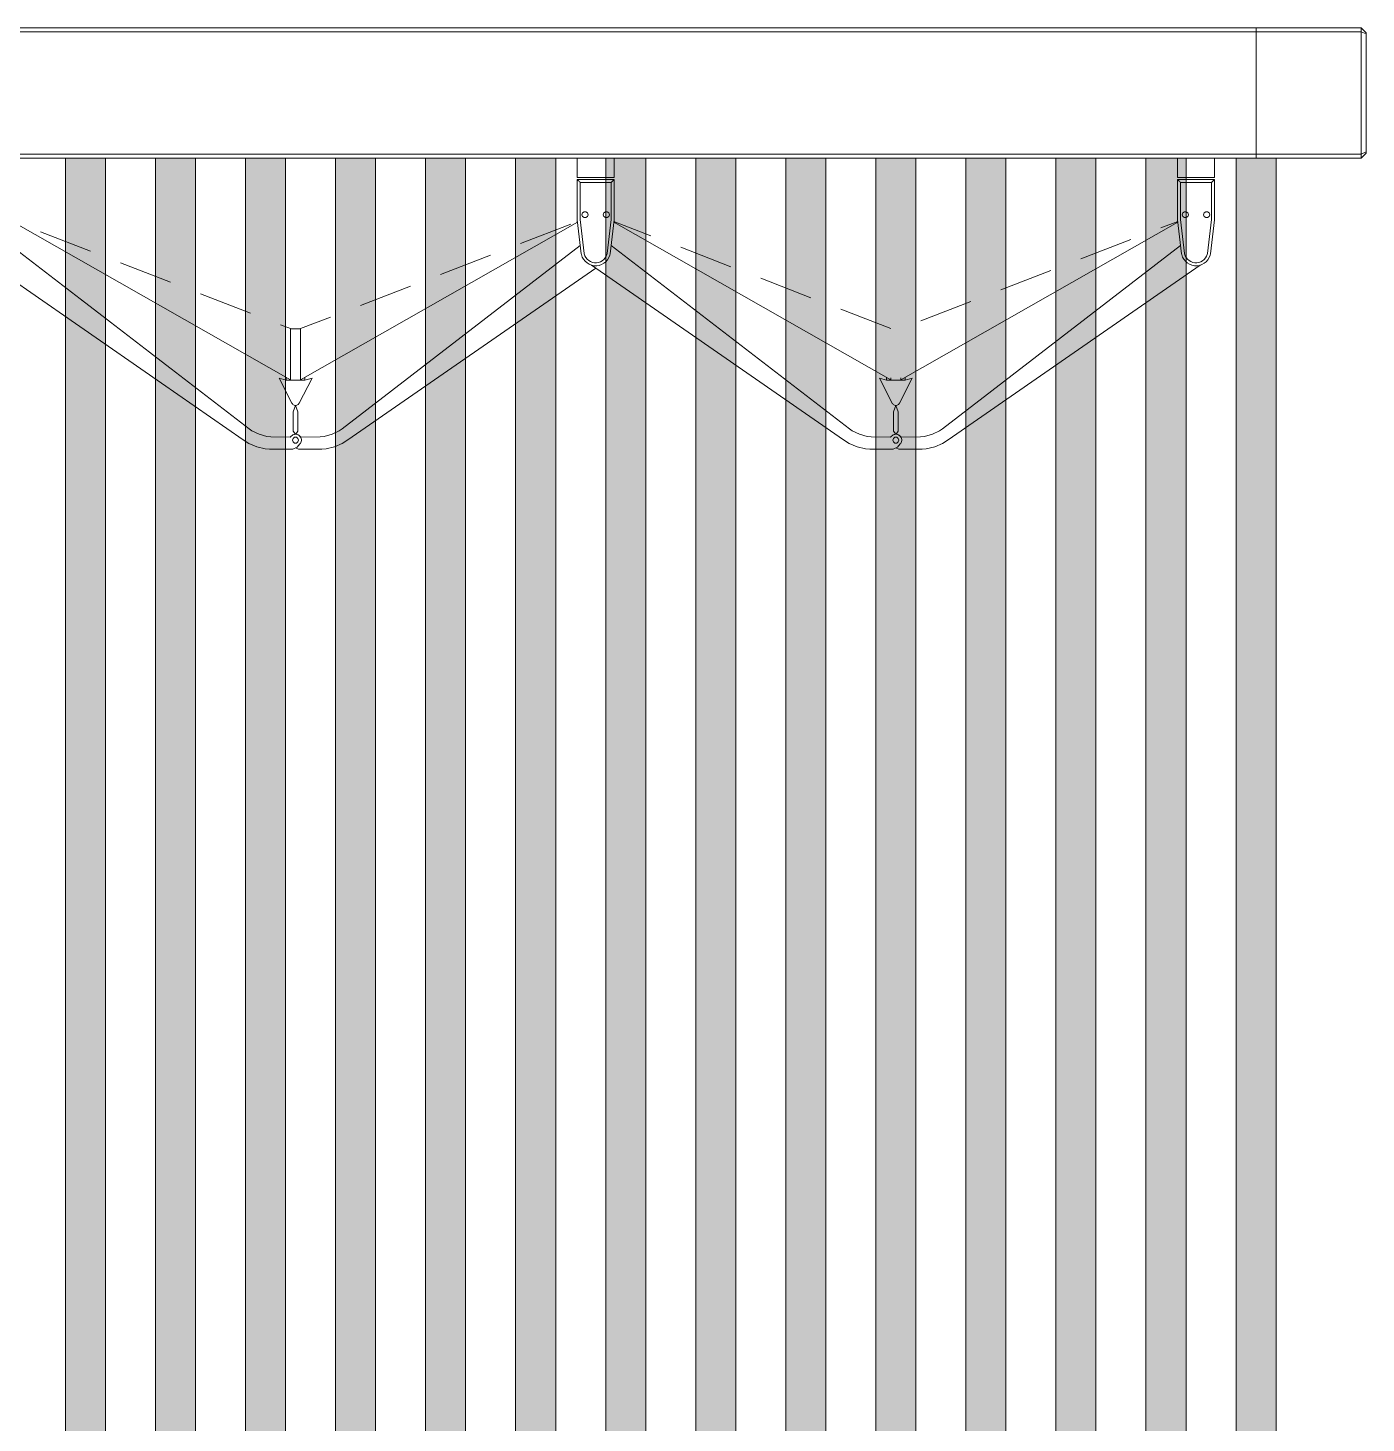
# Model space of a CAD drawing. Header units: millimetres. Extents: x 476244520 to 476657119, y 4620824743 to 4621446928.
# Drawn here: x 476577281 to 476578618, y 4621125052 to 4621126446 of the extents above; entities that cross this region are included whole.
import ezdxf

# ---------------------------------------------------------------- set-up
doc = ezdxf.new("R2010")
doc.units = ezdxf.units.MM
doc.header["$MEASUREMENT"] = 0
for name, color, linetype, lineweight in [('New_2D Drafting - General_Pen_No__30_Pen_No__9_Pen_No__9_Pen_No__255', 255, 'Continuous', 0), ('New_2D Drafting - General_Pen_No__30_Pen_No__9_Pen_No__9_Pen_No__7', 7, 'Continuous', 0), ('New_Interior - Furniture _Pen_No__7', 7, 'Continuous', 0)]:
    doc.layers.add(name, color=color, linetype=linetype, lineweight=lineweight)

msp = doc.modelspace()

# ---------------------------------------------------------------- hatches: boundary and pattern name
at = {"layer": 'New_2D Drafting - General_Pen_No__30_Pen_No__9_Pen_No__9_Pen_No__255', "linetype": 'Continuous', "lineweight": 0}
for points in [[(476577358.472, 4621126315.899), (476577358.472, 4621123668.999), (476577318.472, 4621123668.999), (476577318.472, 4621126315.899)], [(476577448.472, 4621126315.899), (476577448.472, 4621123668.999), (476577408.472, 4621123668.999), (476577408.472, 4621126315.899)], [(476577538.472, 4621126315.899), (476577538.472, 4621123668.999), (476577498.472, 4621123668.999), (476577498.472, 4621126315.899)], [(476577628.472, 4621126315.899), (476577628.472, 4621123668.999), (476577588.472, 4621123668.999), (476577588.472, 4621126315.899)], [(476577718.472, 4621126315.899), (476577718.472, 4621123668.999), (476577678.472, 4621123668.999), (476577678.472, 4621126315.899)], [(476577808.472, 4621126315.899), (476577808.472, 4621123668.999), (476577768.472, 4621123668.999), (476577768.472, 4621126315.899)], [(476577898.472, 4621126315.899), (476577898.472, 4621123668.999), (476577858.472, 4621123668.999), (476577858.472, 4621126315.899)], [(476577988.472, 4621126315.899), (476577988.472, 4621123668.999), (476577948.472, 4621123668.999), (476577948.472, 4621126315.899)], [(476578078.472, 4621126315.899), (476578078.472, 4621123668.999), (476578038.472, 4621123668.999), (476578038.472, 4621126315.899)], [(476578168.472, 4621126315.899), (476578168.472, 4621123668.999), (476578128.472, 4621123668.999), (476578128.472, 4621126315.899)], [(476578258.472, 4621126315.899), (476578258.472, 4621123668.999), (476578218.472, 4621123668.999), (476578218.472, 4621126315.899)], [(476578348.472, 4621126315.899), (476578348.472, 4621123668.999), (476578308.472, 4621123668.999), (476578308.472, 4621126315.899)], [(476578438.472, 4621126315.899), (476578438.472, 4621123668.999), (476578398.472, 4621123668.999), (476578398.472, 4621126315.899)], [(476578528.472, 4621126315.899), (476578528.472, 4621123668.999), (476578488.472, 4621123668.999), (476578488.472, 4621126315.899)]]:
    msp.add_hatch(color=255, dxfattribs=at).paths.add_polyline_path(points)

# ---------------------------------------------------------------- linework, layer by layer
at = {"layer": 'New_2D Drafting - General_Pen_No__30_Pen_No__9_Pen_No__9_Pen_No__7', "color": 7, "linetype": 'Continuous', "lineweight": 0, "flags": 128}
for points in [[(476577358.472, 4621126315.899), (476577358.472, 4621123668.999), (476577318.472, 4621123668.999), (476577318.472, 4621126315.899)], [(476577448.472, 4621126315.899), (476577448.472, 4621123668.999), (476577408.472, 4621123668.999), (476577408.472, 4621126315.899)], [(476577538.472, 4621126315.899), (476577538.472, 4621123668.999), (476577498.472, 4621123668.999), (476577498.472, 4621126315.899)], [(476577628.472, 4621126315.899), (476577628.472, 4621123668.999), (476577588.472, 4621123668.999), (476577588.472, 4621126315.899)], [(476577718.472, 4621126315.899), (476577718.472, 4621123668.999), (476577678.472, 4621123668.999), (476577678.472, 4621126315.899)], [(476577808.472, 4621126315.899), (476577808.472, 4621123668.999), (476577768.472, 4621123668.999), (476577768.472, 4621126315.899)], [(476577898.472, 4621126315.899), (476577898.472, 4621123668.999), (476577858.472, 4621123668.999), (476577858.472, 4621126315.899)], [(476577988.472, 4621126315.899), (476577988.472, 4621123668.999), (476577948.472, 4621123668.999), (476577948.472, 4621126315.899)], [(476578078.472, 4621126315.899), (476578078.472, 4621123668.999), (476578038.472, 4621123668.999), (476578038.472, 4621126315.899)], [(476578168.472, 4621126315.899), (476578168.472, 4621123668.999), (476578128.472, 4621123668.999), (476578128.472, 4621126315.899)], [(476578258.472, 4621126315.899), (476578258.472, 4621123668.999), (476578218.472, 4621123668.999), (476578218.472, 4621126315.899)], [(476578348.472, 4621126315.899), (476578348.472, 4621123668.999), (476578308.472, 4621123668.999), (476578308.472, 4621126315.899)], [(476578438.472, 4621126315.899), (476578438.472, 4621123668.999), (476578398.472, 4621123668.999), (476578398.472, 4621126315.899)], [(476578528.472, 4621126315.899), (476578528.472, 4621123668.999), (476578488.472, 4621123668.999), (476578488.472, 4621126315.899)]]:
    msp.add_lwpolyline(points, close=True, dxfattribs=at)
at = {"layer": 'New_Interior - Furniture _Pen_No__7', "color": 7, "linetype": 'Continuous', "lineweight": 0}
for p, q in [((476575988.472, 4621126445.899), (476578508.472, 4621126445.899)), ((476578508.472, 4621126445.899), (476578508.472, 4621126441.899)), ((476578613.472, 4621126445.899), (476578508.472, 4621126445.899)), ((476578613.472, 4621126441.899), (476578613.472, 4621126445.899)), ((476578613.472, 4621126445.899), (476578618.472, 4621126440.899)), ((476575988.472, 4621126441.899), (476578508.472, 4621126441.899)), ((476578508.472, 4621126441.899), (476578508.472, 4621126319.899)), ((476578508.472, 4621126441.899), (476578613.472, 4621126441.899)), ((476578613.472, 4621126319.899), (476578613.472, 4621126441.899)), ((476578613.472, 4621126441.899), (476578618.472, 4621126439.828)), ((476578618.472, 4621126439.828), (476578618.472, 4621126440.899)), ((476578618.472, 4621126321.97), (476578618.472, 4621126439.828)), ((476578613.472, 4621126319.899), (476578618.472, 4621126321.97)), ((476578613.472, 4621126315.899), (476578618.472, 4621126320.899)), ((476578618.472, 4621126320.899), (476578618.472, 4621126321.97)), ((476575988.472, 4621126319.899), (476578508.472, 4621126319.899)), ((476575988.472, 4621126315.899), (476578508.472, 4621126315.899)), ((476577830.072, 4621126296.415), (476577830.072, 4621126315.899)), ((476577866.871, 4621126315.899), (476577866.871, 4621126296.415)), ((476578430.072, 4621126296.415), (476578430.072, 4621126315.899)), ((476578466.871, 4621126315.899), (476578466.871, 4621126296.415)), ((476578508.472, 4621126319.899), (476578508.472, 4621126315.899)), ((476578508.472, 4621126319.899), (476578613.472, 4621126319.899)), ((476578508.472, 4621126315.899), (476578613.472, 4621126315.899)), ((476578613.472, 4621126315.899), (476578613.472, 4621126319.899)), ((476577866.871, 4621126296.415), (476577830.072, 4621126296.415)), ((476577866.871, 4621126294.465), (476577830.072, 4621126294.465)), ((476577830.072, 4621126294.465), (476577830.072, 4621126254.254)), ((476577830.174, 4621126294.363), (476577830.083, 4621126294.454)), ((476577830.353, 4621126294.184), (476577830.174, 4621126294.363)), ((476577830.615, 4621126293.923), (476577830.353, 4621126294.184)), ((476577830.951, 4621126293.586), (476577830.615, 4621126293.923)), ((476577831.351, 4621126293.186), (476577830.951, 4621126293.586)), ((476577831.804, 4621126292.733), (476577831.351, 4621126293.186)), ((476577832.296, 4621126292.242), (476577831.804, 4621126292.733)), ((476577832.811, 4621126291.727), (476577832.296, 4621126292.242)), ((476577864.132, 4621126291.727), (476577864.647, 4621126292.242)), ((476577864.647, 4621126292.242), (476577865.139, 4621126292.733)), ((476577865.592, 4621126293.186), (476577865.139, 4621126292.733)), ((476577865.592, 4621126293.186), (476577865.992, 4621126293.586)), ((476577865.992, 4621126293.586), (476577866.328, 4621126293.923)), ((476577866.59, 4621126294.184), (476577866.328, 4621126293.923)), ((476577866.59, 4621126294.184), (476577866.769, 4621126294.363)), ((476577866.769, 4621126294.363), (476577866.86, 4621126294.454)), ((476577866.871, 4621126254.254), (476577866.871, 4621126294.465)), ((476578466.871, 4621126296.415), (476578430.072, 4621126296.415)), ((476578466.871, 4621126294.465), (476578430.072, 4621126294.465)), ((476578430.072, 4621126294.465), (476578430.072, 4621126254.254)), ((476578430.174, 4621126294.363), (476578430.083, 4621126294.454)), ((476578430.353, 4621126294.184), (476578430.174, 4621126294.363)), ((476578430.615, 4621126293.923), (476578430.353, 4621126294.184)), ((476578430.951, 4621126293.586), (476578430.615, 4621126293.923)), ((476578431.351, 4621126293.186), (476578430.951, 4621126293.586)), ((476578431.804, 4621126292.733), (476578431.351, 4621126293.186)), ((476578432.296, 4621126292.242), (476578431.804, 4621126292.733)), ((476578432.811, 4621126291.727), (476578432.296, 4621126292.242)), ((476578464.132, 4621126291.727), (476578464.647, 4621126292.242)), ((476578464.647, 4621126292.242), (476578465.139, 4621126292.733)), ((476578465.592, 4621126293.186), (476578465.139, 4621126292.733)), ((476578465.592, 4621126293.186), (476578465.992, 4621126293.586)), ((476578465.992, 4621126293.586), (476578466.328, 4621126293.923)), ((476578466.59, 4621126294.184), (476578466.328, 4621126293.923)), ((476578466.59, 4621126294.184), (476578466.769, 4621126294.363)), ((476578466.769, 4621126294.363), (476578466.86, 4621126294.454)), ((476578466.871, 4621126254.254), (476578466.871, 4621126294.465)), ((476577833.072, 4621126291.465), (476577832.811, 4621126291.727)), ((476577863.871, 4621126291.465), (476577833.072, 4621126291.465)), ((476577833.072, 4621126291.465), (476577833.072, 4621126254.43)), ((476577864.132, 4621126291.727), (476577863.871, 4621126291.465)), ((476577863.871, 4621126254.43), (476577863.871, 4621126291.465)), ((476578433.072, 4621126291.465), (476578432.811, 4621126291.727)), ((476578463.871, 4621126291.465), (476578433.072, 4621126291.465)), ((476578433.072, 4621126291.465), (476578433.072, 4621126254.43)), ((476578464.132, 4621126291.727), (476578463.871, 4621126291.465)), ((476578463.871, 4621126254.43), (476578463.871, 4621126291.465)), ((476577266.569, 4621126251.681), (476577543.472, 4621126094.136)), ((476577830.374, 4621126251.681), (476577553.472, 4621126094.136)), ((476577830.278, 4621126252.499), (476577829.503, 4621126252.199)), ((476577830.072, 4621126254.254), (476577834.082, 4621126220.067)), ((476577833.072, 4621126254.43), (476577837.058, 4621126220.449)), ((476577834.782, 4621126259.254), (476577835.361, 4621126261.036)), ((476577835.361, 4621126257.472), (476577834.782, 4621126259.254)), ((476577835.361, 4621126261.036), (476577836.877, 4621126262.137)), ((476577836.877, 4621126256.371), (476577835.361, 4621126257.472)), ((476577836.877, 4621126262.137), (476577838.75, 4621126262.137)), ((476577838.75, 4621126256.371), (476577836.877, 4621126256.371)), ((476577838.75, 4621126262.137), (476577840.266, 4621126261.036)), ((476577840.266, 4621126257.472), (476577838.75, 4621126256.371)), ((476577840.266, 4621126261.036), (476577840.845, 4621126259.254)), ((476577840.845, 4621126259.254), (476577840.266, 4621126257.472)), ((476577856.098, 4621126259.254), (476577856.677, 4621126261.036)), ((476577856.677, 4621126257.472), (476577856.098, 4621126259.254)), ((476577856.677, 4621126261.036), (476577858.193, 4621126262.137)), ((476577858.193, 4621126256.371), (476577856.677, 4621126257.472)), ((476577858.193, 4621126262.137), (476577860.066, 4621126262.137)), ((476577860.066, 4621126256.371), (476577858.193, 4621126256.371)), ((476577859.895, 4621126220.532), (476577863.871, 4621126254.43)), ((476577860.066, 4621126262.137), (476577861.582, 4621126261.036)), ((476577861.582, 4621126257.472), (476577860.066, 4621126256.371)), ((476577861.582, 4621126261.036), (476577862.161, 4621126259.254)), ((476577862.161, 4621126259.254), (476577861.582, 4621126257.472)), ((476577862.861, 4621126220.067), (476577866.871, 4621126254.254)), ((476577866.569, 4621126251.681), (476578143.472, 4621126094.136)), ((476577866.665, 4621126252.499), (476577903.471, 4621126238.256)), ((476578430.374, 4621126251.681), (476578153.472, 4621126094.136)), ((476578430.278, 4621126252.499), (476578413.471, 4621126245.996)), ((476578430.072, 4621126254.254), (476578434.082, 4621126220.067)), ((476578433.072, 4621126254.43), (476578437.058, 4621126220.449)), ((476578434.782, 4621126259.254), (476578435.361, 4621126261.036)), ((476578435.361, 4621126257.472), (476578434.782, 4621126259.254)), ((476578435.361, 4621126261.036), (476578436.877, 4621126262.137)), ((476578436.877, 4621126256.371), (476578435.361, 4621126257.472)), ((476578436.877, 4621126262.137), (476578438.75, 4621126262.137)), ((476578438.75, 4621126256.371), (476578436.877, 4621126256.371)), ((476578438.75, 4621126262.137), (476578440.266, 4621126261.036)), ((476578440.266, 4621126257.472), (476578438.75, 4621126256.371)), ((476578440.266, 4621126261.036), (476578440.845, 4621126259.254)), ((476578440.845, 4621126259.254), (476578440.266, 4621126257.472)), ((476578456.098, 4621126259.254), (476578456.677, 4621126261.036)), ((476578456.677, 4621126257.472), (476578456.098, 4621126259.254)), ((476578456.677, 4621126261.036), (476578458.193, 4621126262.137)), ((476578458.193, 4621126256.371), (476578456.677, 4621126257.472)), ((476578458.193, 4621126262.137), (476578460.066, 4621126262.137)), ((476578460.066, 4621126256.371), (476578458.193, 4621126256.371)), ((476578459.895, 4621126220.532), (476578463.871, 4621126254.43)), ((476578460.066, 4621126262.137), (476578461.582, 4621126261.036)), ((476578461.582, 4621126257.472), (476578460.066, 4621126256.371)), ((476578461.582, 4621126261.036), (476578462.161, 4621126259.254)), ((476578462.161, 4621126259.254), (476578461.582, 4621126257.472)), ((476578462.861, 4621126220.067), (476578466.871, 4621126254.254)), ((476577293.471, 4621126242.126), (476577343.471, 4621126222.777)), ((476577823.471, 4621126249.865), (476577773.471, 4621126230.517)), ((476577263.866, 4621126228.638), (476577501.994, 4621126045.163)), ((476577833.077, 4621126228.638), (476577594.949, 4621126045.163)), ((476577863.866, 4621126228.638), (476578101.994, 4621126045.163)), ((476577933.471, 4621126226.647), (476577983.471, 4621126207.298)), ((476578433.077, 4621126228.638), (476578194.949, 4621126045.163)), ((476578383.471, 4621126234.386), (476578333.471, 4621126215.038)), ((476577496.173, 4621126034.45), (476577244.428, 4621126208.747)), ((476577373.471, 4621126211.168), (476577423.471, 4621126191.819)), ((476577743.471, 4621126218.907), (476577693.471, 4621126199.559)), ((476577834.082, 4621126220.067), (476577834.179, 4621126219.37)), ((476577834.179, 4621126219.37), (476577835.009, 4621126216.942)), ((476577835.009, 4621126216.942), (476577836.248, 4621126214.695)), ((476577836.248, 4621126214.695), (476577837.858, 4621126212.697)), ((476577837.058, 4621126220.449), (476577837.11, 4621126220.069)), ((476577837.11, 4621126220.069), (476577837.763, 4621126218.161)), ((476577837.763, 4621126218.161), (476577838.748, 4621126216.373)), ((476577837.858, 4621126212.697), (476577839.791, 4621126211.009)), ((476577838.748, 4621126216.373), (476577840.029, 4621126214.784)), ((476577839.791, 4621126211.009), (476577841.987, 4621126209.682)), ((476577840.029, 4621126214.784), (476577841.566, 4621126213.441)), ((476577841.566, 4621126213.441), (476577843.314, 4621126212.386)), ((476577841.987, 4621126209.682), (476577844.381, 4621126208.757)), ((476577843.314, 4621126212.386), (476577845.218, 4621126211.65)), ((476577844.381, 4621126208.757), (476577846.899, 4621126208.261)), ((476578096.173, 4621126034.45), (476577844.428, 4621126208.747)), ((476577845.218, 4621126211.65), (476577847.22, 4621126211.255)), ((476577847.22, 4621126211.255), (476577849.261, 4621126211.215)), ((476577849.261, 4621126211.215), (476577851.278, 4621126211.53)), ((476577849.464, 4621126208.211), (476577852, 4621126208.606)), ((476577851.278, 4621126211.53), (476577853.21, 4621126212.19)), ((476577852, 4621126208.606), (476577854.428, 4621126209.436)), ((476577853.21, 4621126212.19), (476577854.997, 4621126213.175)), ((476577854.428, 4621126209.436), (476577856.676, 4621126210.675)), ((476577854.997, 4621126213.175), (476577856.587, 4621126214.456)), ((476577856.587, 4621126214.456), (476577857.929, 4621126215.994)), ((476577856.676, 4621126210.675), (476577858.674, 4621126212.285)), ((476577857.929, 4621126215.994), (476577858.985, 4621126217.741)), ((476577858.674, 4621126212.285), (476577860.362, 4621126214.218)), ((476577858.985, 4621126217.741), (476577859.721, 4621126219.645)), ((476577859.721, 4621126219.645), (476577859.895, 4621126220.532)), ((476577860.362, 4621126214.218), (476577861.688, 4621126216.415)), ((476577861.688, 4621126216.415), (476577862.614, 4621126218.808)), ((476577862.614, 4621126218.808), (476577862.861, 4621126220.067)), ((476578200.77, 4621126034.45), (476578452.614, 4621126208.816)), ((476578434.082, 4621126220.067), (476578434.179, 4621126219.37)), ((476578434.179, 4621126219.37), (476578435.009, 4621126216.942)), ((476578435.009, 4621126216.942), (476578436.248, 4621126214.695)), ((476578436.248, 4621126214.695), (476578437.858, 4621126212.697)), ((476578437.058, 4621126220.449), (476578437.11, 4621126220.069)), ((476578437.11, 4621126220.069), (476578437.763, 4621126218.161)), ((476578437.763, 4621126218.161), (476578438.748, 4621126216.373)), ((476578437.858, 4621126212.697), (476578439.791, 4621126211.009)), ((476578438.748, 4621126216.373), (476578440.029, 4621126214.784)), ((476578439.791, 4621126211.009), (476578441.987, 4621126209.682)), ((476578440.029, 4621126214.784), (476578441.566, 4621126213.441)), ((476578441.566, 4621126213.441), (476578443.314, 4621126212.386)), ((476578441.987, 4621126209.682), (476578444.381, 4621126208.757)), ((476578443.314, 4621126212.386), (476578445.218, 4621126211.65)), ((476578444.381, 4621126208.757), (476578446.899, 4621126208.261)), ((476578445.218, 4621126211.65), (476578447.22, 4621126211.255)), ((476578447.22, 4621126211.255), (476578449.261, 4621126211.215)), ((476578449.261, 4621126211.215), (476578451.278, 4621126211.53)), ((476578449.464, 4621126208.211), (476578452, 4621126208.606)), ((476578451.278, 4621126211.53), (476578453.21, 4621126212.19)), ((476578452, 4621126208.606), (476578454.428, 4621126209.436)), ((476578453.21, 4621126212.19), (476578454.997, 4621126213.175)), ((476578454.428, 4621126209.436), (476578456.676, 4621126210.675)), ((476578454.997, 4621126213.175), (476578456.587, 4621126214.456)), ((476578456.587, 4621126214.456), (476578457.929, 4621126215.994)), ((476578456.676, 4621126210.675), (476578458.674, 4621126212.285)), ((476578457.929, 4621126215.994), (476578458.985, 4621126217.741)), ((476578458.674, 4621126212.285), (476578460.362, 4621126214.218)), ((476578458.985, 4621126217.741), (476578459.721, 4621126219.645)), ((476578459.721, 4621126219.645), (476578459.895, 4621126220.532)), ((476578460.362, 4621126214.218), (476578461.688, 4621126216.415)), ((476578461.688, 4621126216.415), (476578462.614, 4621126218.808)), ((476578462.614, 4621126218.808), (476578462.861, 4621126220.067)), ((476577600.77, 4621126034.45), (476577848.472, 4621126205.948)), ((476577846.899, 4621126208.261), (476577849.464, 4621126208.211)), ((476578013.471, 4621126195.689), (476578063.471, 4621126176.34)), ((476578303.471, 4621126203.428), (476578253.471, 4621126184.08)), ((476578446.899, 4621126208.261), (476578449.464, 4621126208.211)), ((476577663.471, 4621126187.949), (476577613.471, 4621126168.6)), ((476577453.471, 4621126180.21), (476577503.471, 4621126160.861)), ((476578223.471, 4621126172.47), (476578173.471, 4621126153.121)), ((476577583.471, 4621126156.991), (476577553.472, 4621126145.382)), ((476578093.471, 4621126164.731), (476578143.472, 4621126145.382)), ((476577533.471, 4621126149.252), (476577543.472, 4621126145.382)), ((476577543.472, 4621126145.382), (476577543.472, 4621126143.648)), ((476577543.472, 4621126145.306), (476577548.472, 4621126145.306)), ((476577543.472, 4621126143.648), (476577543.472, 4621126131.871)), ((476577553.472, 4621126145.306), (476577548.472, 4621126145.306)), ((476577553.472, 4621126145.382), (476577553.472, 4621126143.648)), ((476577553.472, 4621126143.648), (476577553.472, 4621126131.871)), ((476577543.472, 4621126131.871), (476577543.472, 4621126110.057)), ((476577553.472, 4621126131.871), (476577553.472, 4621126110.057)), ((476577543.472, 4621126110.057), (476577543.472, 4621126094.136)), ((476577553.472, 4621126110.057), (476577553.472, 4621126094.136)), ((476577544.865, 4621126070.908), (476577532.013, 4621126096.01)), ((476577532.013, 4621126096.01), (476577539.209, 4621126093.799)), ((476577539.209, 4621126093.799), (476577557.734, 4621126093.799)), ((476577539.272, 4621126093.799), (476577539.272, 4621126096.525)), ((476577564.93, 4621126096.01), (476577552.078, 4621126070.908)), ((476577557.672, 4621126093.799), (476577557.672, 4621126096.525)), ((476577557.734, 4621126093.799), (476577564.93, 4621126096.01)), ((476578144.865, 4621126070.908), (476578132.013, 4621126096.01)), ((476578132.013, 4621126096.01), (476578139.209, 4621126093.799)), ((476578139.209, 4621126093.799), (476578157.734, 4621126093.799)), ((476578139.272, 4621126093.799), (476578139.272, 4621126096.525)), ((476578143.472, 4621126096.343), (476578143.472, 4621126094.136)), ((476578164.93, 4621126096.01), (476578152.078, 4621126070.908)), ((476578153.472, 4621126096.343), (476578153.472, 4621126094.136)), ((476578157.672, 4621126093.799), (476578157.672, 4621126096.248)), ((476578157.734, 4621126093.799), (476578164.93, 4621126096.01)), ((476577544.944, 4621126070.723), (476577544.865, 4621126070.908)), ((476577545.336, 4621126070.14), (476577544.944, 4621126070.723)), ((476577545.823, 4621126069.634), (476577545.336, 4621126070.14)), ((476577546.391, 4621126069.221), (476577545.823, 4621126069.634)), ((476577547.022, 4621126068.912), (476577546.391, 4621126069.221)), ((476577551.004, 4621126069.537), (476577550.421, 4621126069.145)), ((476577551.51, 4621126070.025), (476577551.004, 4621126069.537)), ((476577551.924, 4621126070.593), (476577551.51, 4621126070.025)), ((476577552.078, 4621126070.908), (476577551.924, 4621126070.593)), ((476578144.944, 4621126070.723), (476578144.865, 4621126070.908)), ((476578145.336, 4621126070.14), (476578144.944, 4621126070.723)), ((476578145.823, 4621126069.634), (476578145.336, 4621126070.14)), ((476578146.391, 4621126069.221), (476578145.823, 4621126069.634)), ((476578147.022, 4621126068.912), (476578146.391, 4621126069.221)), ((476578151.004, 4621126069.537), (476578150.421, 4621126069.145)), ((476578151.51, 4621126070.025), (476578151.004, 4621126069.537)), ((476578151.924, 4621126070.593), (476578151.51, 4621126070.025)), ((476578152.078, 4621126070.908), (476578151.924, 4621126070.593)), ((476577546.028, 4621126062.369), (476577548.452, 4621126068.647)), ((476577546.028, 4621126043.098), (476577546.028, 4621126062.369)), ((476577547.697, 4621126068.717), (476577547.022, 4621126068.912)), ((476577548.396, 4621126068.643), (476577547.697, 4621126068.717)), ((476577549.097, 4621126068.691), (476577548.396, 4621126068.643)), ((476577548.452, 4621126068.647), (476577550.915, 4621126062.369)), ((476577549.779, 4621126068.86), (476577549.097, 4621126068.691)), ((476577550.421, 4621126069.145), (476577549.779, 4621126068.86)), ((476577550.915, 4621126062.369), (476577550.915, 4621126043.098)), ((476578146.028, 4621126062.369), (476578148.452, 4621126068.647)), ((476578146.028, 4621126043.098), (476578146.028, 4621126062.369)), ((476578147.697, 4621126068.717), (476578147.022, 4621126068.912)), ((476578148.396, 4621126068.643), (476578147.697, 4621126068.717)), ((476578149.097, 4621126068.691), (476578148.396, 4621126068.643)), ((476578148.452, 4621126068.647), (476578150.915, 4621126062.369)), ((476578149.779, 4621126068.86), (476578149.097, 4621126068.691)), ((476578150.421, 4621126069.145), (476578149.779, 4621126068.86)), ((476578150.915, 4621126062.369), (476578150.915, 4621126043.098)), ((476577501.994, 4621126045.163), (476577504.754, 4621126043.228)), ((476577504.754, 4621126043.228), (476577512.008, 4621126039.851)), ((476577548.311, 4621126039.874), (476577546.028, 4621126043.098)), ((476577550.915, 4621126043.098), (476577548.636, 4621126039.879)), ((476577592.189, 4621126043.228), (476577584.935, 4621126039.851)), ((476577594.949, 4621126045.163), (476577592.189, 4621126043.228)), ((476578101.994, 4621126045.163), (476578104.754, 4621126043.228)), ((476578104.754, 4621126043.228), (476578112.008, 4621126039.851)), ((476578148.311, 4621126039.874), (476578146.028, 4621126043.098)), ((476578150.915, 4621126043.098), (476578148.636, 4621126039.879)), ((476578192.189, 4621126043.228), (476578184.935, 4621126039.851)), ((476578194.949, 4621126045.163), (476578192.189, 4621126043.228)), ((476577501.76, 4621126030.72), (476577496.173, 4621126034.45)), ((476577509.656, 4621126027.332), (476577501.76, 4621126030.72)), ((476577512.008, 4621126039.851), (476577519.738, 4621126037.785)), ((476577519.738, 4621126037.785), (476577523.724, 4621126037.439)), ((476577523.724, 4621126037.439), (476577543.196, 4621126036.907)), ((476577543.196, 4621126036.907), (476577543.899, 4621126037.704)), ((476577543.899, 4621126037.704), (476577544.223, 4621126038.103)), ((476577544.223, 4621126038.103), (476577544.998, 4621126038.776)), ((476577544.998, 4621126038.776), (476577545.879, 4621126039.304)), ((476577545.44, 4621126033.995), (476577546.019, 4621126035.777)), ((476577546.019, 4621126032.213), (476577545.44, 4621126033.995)), ((476577545.879, 4621126039.304), (476577546.839, 4621126039.671)), ((476577546.019, 4621126035.777), (476577547.535, 4621126036.878)), ((476577547.535, 4621126031.112), (476577546.019, 4621126032.213)), ((476577546.179, 4621126039.418), (476577546.084, 4621126039.386)), ((476577546.839, 4621126039.671), (476577547.847, 4621126039.866)), ((476577547.3, 4621126039.76), (476577547.055, 4621126039.721)), ((476577547.535, 4621126036.878), (476577549.408, 4621126036.878)), ((476577549.408, 4621126031.112), (476577547.535, 4621126031.112)), ((476577547.847, 4621126039.866), (476577548.874, 4621126039.883)), ((476577548.069, 4621126039.883), (476577547.977, 4621126039.868)), ((476577548.307, 4621126039.879), (476577548.069, 4621126039.883)), ((476577548.874, 4621126039.883), (476577549.888, 4621126039.721)), ((476577549.096, 4621126039.866), (476577548.966, 4621126039.868)), ((476577549.643, 4621126039.76), (476577549.096, 4621126039.866)), ((476577549.408, 4621126036.878), (476577550.924, 4621126035.777)), ((476577550.924, 4621126032.213), (476577549.408, 4621126031.112)), ((476577549.888, 4621126039.721), (476577550.859, 4621126039.386)), ((476577550.104, 4621126039.671), (476577549.943, 4621126039.702)), ((476577550.764, 4621126039.418), (476577550.104, 4621126039.671)), ((476577552.921, 4621126030.194), (476577550.265, 4621126027.037)), ((476577550.859, 4621126039.386), (476577551.757, 4621126038.887)), ((476577551.064, 4621126039.304), (476577550.879, 4621126039.374)), ((476577550.924, 4621126035.777), (476577551.503, 4621126033.995)), ((476577551.503, 4621126033.995), (476577550.924, 4621126032.213)), ((476577551.945, 4621126038.776), (476577551.064, 4621126039.304)), ((476577551.757, 4621126038.887), (476577552.554, 4621126038.24)), ((476577552.72, 4621126038.103), (476577551.945, 4621126038.776)), ((476577552.554, 4621126038.24), (476577553.227, 4621126037.464)), ((476577553.044, 4621126037.704), (476577552.72, 4621126038.103)), ((476577553.338, 4621126030.706), (476577552.921, 4621126030.194)), ((476577553.747, 4621126036.907), (476577553.044, 4621126037.704)), ((476577553.227, 4621126037.464), (476577553.755, 4621126036.583)), ((476577553.837, 4621126031.604), (476577553.338, 4621126030.706)), ((476577573.219, 4621126037.439), (476577553.747, 4621126036.907)), ((476577553.755, 4621126036.583), (476577554.122, 4621126035.624)), ((476577554.172, 4621126032.574), (476577553.837, 4621126031.604)), ((476577554.122, 4621126035.624), (476577554.317, 4621126034.616)), ((476577554.334, 4621126033.589), (476577554.172, 4621126032.574)), ((476577554.317, 4621126034.616), (476577554.334, 4621126033.589)), ((476577577.205, 4621126037.785), (476577573.219, 4621126037.439)), ((476577584.935, 4621126039.851), (476577577.205, 4621126037.785)), ((476577587.287, 4621126027.332), (476577595.183, 4621126030.72)), ((476577595.183, 4621126030.72), (476577600.77, 4621126034.45)), ((476578101.76, 4621126030.72), (476578096.173, 4621126034.45)), ((476578109.656, 4621126027.332), (476578101.76, 4621126030.72)), ((476578112.008, 4621126039.851), (476578119.738, 4621126037.785)), ((476578119.738, 4621126037.785), (476578123.724, 4621126037.439)), ((476578123.724, 4621126037.439), (476578143.196, 4621126036.907)), ((476578143.196, 4621126036.907), (476578143.899, 4621126037.704)), ((476578143.899, 4621126037.704), (476578144.223, 4621126038.103)), ((476578144.223, 4621126038.103), (476578144.998, 4621126038.776)), ((476578144.998, 4621126038.776), (476578145.879, 4621126039.304)), ((476578145.44, 4621126033.995), (476578146.019, 4621126035.777)), ((476578146.019, 4621126032.213), (476578145.44, 4621126033.995)), ((476578145.879, 4621126039.304), (476578146.839, 4621126039.671)), ((476578146.019, 4621126035.777), (476578147.535, 4621126036.878)), ((476578147.535, 4621126031.112), (476578146.019, 4621126032.213)), ((476578146.179, 4621126039.418), (476578146.084, 4621126039.386)), ((476578146.839, 4621126039.671), (476578147.847, 4621126039.866)), ((476578147.3, 4621126039.76), (476578147.055, 4621126039.721)), ((476578147.535, 4621126036.878), (476578149.408, 4621126036.878)), ((476578149.408, 4621126031.112), (476578147.535, 4621126031.112)), ((476578147.847, 4621126039.866), (476578148.874, 4621126039.883)), ((476578148.069, 4621126039.883), (476578147.977, 4621126039.868)), ((476578148.307, 4621126039.879), (476578148.069, 4621126039.883)), ((476578148.874, 4621126039.883), (476578149.888, 4621126039.721)), ((476578149.096, 4621126039.866), (476578148.966, 4621126039.868)), ((476578149.643, 4621126039.76), (476578149.096, 4621126039.866)), ((476578149.408, 4621126036.878), (476578150.924, 4621126035.777)), ((476578150.924, 4621126032.213), (476578149.408, 4621126031.112)), ((476578149.888, 4621126039.721), (476578150.859, 4621126039.386)), ((476578150.104, 4621126039.671), (476578149.943, 4621126039.702)), ((476578150.764, 4621126039.418), (476578150.104, 4621126039.671)), ((476578152.921, 4621126030.194), (476578150.265, 4621126027.037)), ((476578150.859, 4621126039.386), (476578151.757, 4621126038.887)), ((476578151.064, 4621126039.304), (476578150.879, 4621126039.374)), ((476578150.924, 4621126035.777), (476578151.503, 4621126033.995)), ((476578151.503, 4621126033.995), (476578150.924, 4621126032.213)), ((476578151.945, 4621126038.776), (476578151.064, 4621126039.304)), ((476578151.757, 4621126038.887), (476578152.554, 4621126038.24)), ((476578152.72, 4621126038.103), (476578151.945, 4621126038.776)), ((476578152.554, 4621126038.24), (476578153.227, 4621126037.464)), ((476578153.044, 4621126037.704), (476578152.72, 4621126038.103)), ((476578153.338, 4621126030.706), (476578152.921, 4621126030.194)), ((476578153.747, 4621126036.907), (476578153.044, 4621126037.704)), ((476578153.227, 4621126037.464), (476578153.755, 4621126036.583)), ((476578153.837, 4621126031.604), (476578153.338, 4621126030.706)), ((476578173.219, 4621126037.439), (476578153.747, 4621126036.907)), ((476578153.755, 4621126036.583), (476578154.122, 4621126035.624)), ((476578154.172, 4621126032.574), (476578153.837, 4621126031.604)), ((476578154.122, 4621126035.624), (476578154.317, 4621126034.616)), ((476578154.334, 4621126033.589), (476578154.172, 4621126032.574)), ((476578154.317, 4621126034.616), (476578154.334, 4621126033.589)), ((476578177.205, 4621126037.785), (476578173.219, 4621126037.439)), ((476578184.935, 4621126039.851), (476578177.205, 4621126037.785)), ((476578187.287, 4621126027.332), (476578195.183, 4621126030.72)), ((476578195.183, 4621126030.72), (476578200.77, 4621126034.45)), ((476577518.02, 4621126025.366), (476577509.656, 4621126027.332)), ((476577522.309, 4621126025.124), (476577518.02, 4621126025.366)), ((476577545.64, 4621126025.051), (476577522.309, 4621126025.124)), ((476577550.265, 4621126027.037), (476577545.64, 4621126025.051)), ((476577548.472, 4621126026.267), (476577551.303, 4621126025.051)), ((476577551.303, 4621126025.051), (476577574.634, 4621126025.124)), ((476577574.634, 4621126025.124), (476577578.923, 4621126025.366)), ((476577578.923, 4621126025.366), (476577587.287, 4621126027.332)), ((476578118.02, 4621126025.366), (476578109.656, 4621126027.332)), ((476578122.309, 4621126025.124), (476578118.02, 4621126025.366)), ((476578145.64, 4621126025.051), (476578122.309, 4621126025.124)), ((476578150.265, 4621126027.037), (476578145.64, 4621126025.051)), ((476578148.472, 4621126026.267), (476578151.303, 4621126025.051)), ((476578151.303, 4621126025.051), (476578174.634, 4621126025.124)), ((476578174.634, 4621126025.124), (476578178.923, 4621126025.366)), ((476578178.923, 4621126025.366), (476578187.287, 4621126027.332))]:
    msp.add_line(p, q, dxfattribs=at)

doc.saveas('drawing.dxf')
